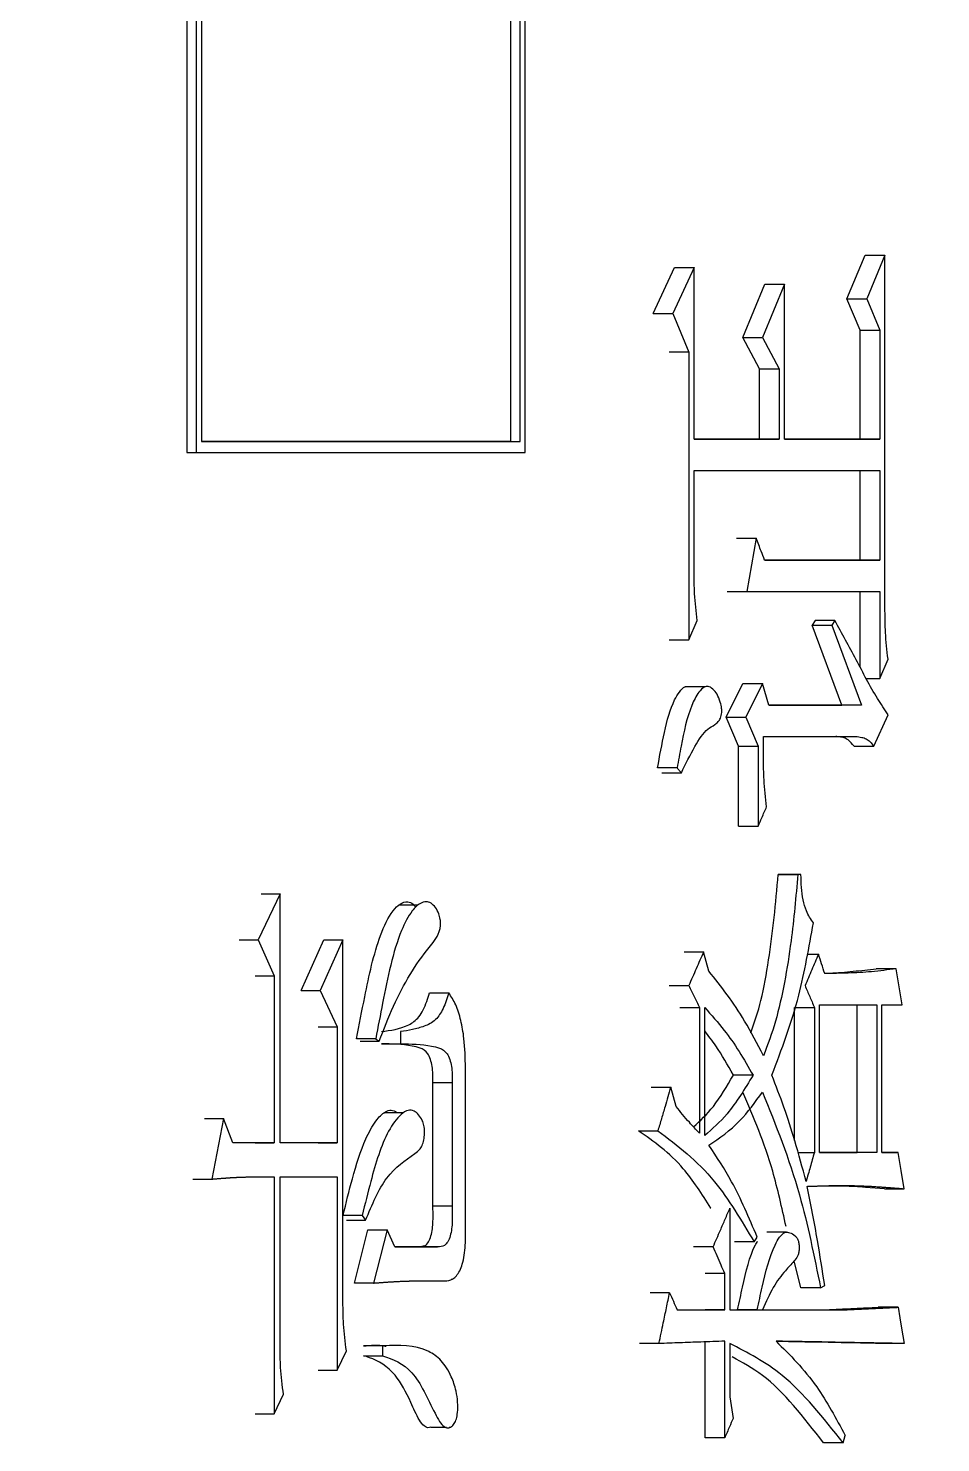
# Model space of a CAD drawing. Header units: millimetres. Extents: x 5659 to 7608, y 3628 to 5007.
# Drawn here: x 6543.89 to 6547.97, y 3838.88 to 3845.21 of the extents above; entities that cross this region are included whole.
import ezdxf

# ---------------------------------------------------------------- set-up
doc = ezdxf.new("R2010")
doc.units = ezdxf.units.MM

msp = doc.modelspace()

# ---------------------------------------------------------------- linework, layer by layer
at = {"color": 7, "linetype": 'Continuous', "lineweight": 25}
for p, q in [((6546.0927, 3843.3572), (6546.0928, 3853.4235)), ((6546.1153, 3843.3072), (6546.1154, 3853.433)), ((6546.0495, 3853.4054), (6546.0494, 3843.3572)), ((6544.6014, 3852.8001), (6544.6013, 3843.3072)), ((6544.6436, 3852.8178), (6544.6436, 3843.3072)), ((6544.6677, 3852.8278), (6544.6676, 3843.3572)), ((6547.5542, 3843.9951), (6547.636, 3844.1899)), ((6547.636, 3844.1899), (6547.7246, 3844.1899)), ((6547.7246, 3844.1899), (6547.6427, 3843.9951)), ((6547.7246, 3842.5997), (6547.7246, 3844.1899)), ((6546.6882, 3843.9302), (6546.7831, 3844.1358)), ((6546.8706, 3844.1358), (6546.7756, 3843.9302)), ((6546.8706, 3843.3677), (6546.8706, 3844.1358)), ((6547.0887, 3843.8221), (6547.1864, 3844.06)), ((6547.2744, 3844.06), (6547.1766, 3843.8221)), ((6547.2744, 3843.3677), (6547.2744, 3844.06)), ((6547.5542, 3843.9951), (6547.6427, 3843.9951)), ((6547.6134, 3843.8545), (6547.5542, 3843.9951)), ((6547.6427, 3843.9951), (6547.7019, 3843.8545)), ((6546.6882, 3843.9302), (6546.7756, 3843.9302)), ((6546.7756, 3843.9302), (6546.8469, 3843.7571)), ((6547.0887, 3843.8221), (6547.1766, 3843.8221)), ((6547.1632, 3843.6814), (6547.0887, 3843.8221)), ((6547.1766, 3843.8221), (6547.2512, 3843.6814)), ((6547.6133, 3843.3677), (6547.6134, 3843.8545)), ((6547.7019, 3843.8545), (6547.7019, 3843.3677)), ((6546.8469, 3843.7571), (6546.7595, 3843.7571)), ((6546.8469, 3843.7571), (6546.8469, 3842.4699)), ((6547.1632, 3843.6814), (6547.2512, 3843.6814)), ((6547.1632, 3843.3677), (6547.1632, 3843.6814)), ((6547.2512, 3843.6814), (6547.2512, 3843.3677)), ((6546.0494, 3843.3572), (6546.0927, 3843.3572)), ((6547.2512, 3843.3677), (6546.8706, 3843.3677)), ((6546.8706, 3843.3677), (6547.1632, 3843.3677)), ((6547.1632, 3843.3677), (6547.2512, 3843.3677)), ((6547.7019, 3843.3677), (6547.2744, 3843.3677)), ((6547.2744, 3843.3677), (6547.6133, 3843.3677)), ((6547.6133, 3843.3677), (6547.7019, 3843.3677)), ((6544.6013, 3843.3072), (6546.0721, 3843.3072)), ((6544.6013, 3843.3072), (6544.6436, 3843.3072)), ((6546.0721, 3843.3072), (6546.1153, 3843.3072)), ((6546.8706, 3843.2271), (6547.7019, 3843.2271)), ((6546.8706, 3842.7728), (6546.8706, 3843.2271)), ((6547.6133, 3842.8269), (6547.6133, 3843.2271)), ((6547.7019, 3843.2271), (6547.7019, 3842.8269)), ((6547.0607, 3842.9242), (6547.1485, 3842.9242)), ((6547.1485, 3842.9242), (6547.1064, 3842.6862)), ((6547.7019, 3842.8269), (6547.1859, 3842.8269)), ((6547.1859, 3842.8269), (6547.6133, 3842.8269)), ((6547.6133, 3842.8269), (6547.7019, 3842.8269)), ((6547.0186, 3842.6862), (6547.1064, 3842.6862)), ((6547.1064, 3842.6862), (6547.7019, 3842.6863)), ((6547.6133, 3842.3485), (6547.6133, 3842.6863)), ((6547.7019, 3842.6863), (6547.7019, 3842.2968)), ((6546.8469, 3842.4699), (6546.8848, 3842.5564)), ((6547.4125, 3842.5564), (6547.3988, 3842.5348)), ((6547.3988, 3842.5348), (6547.487, 3842.5348)), ((6547.5314, 3842.1778), (6547.3988, 3842.5348)), ((6547.5008, 3842.5564), (6547.4125, 3842.5564)), ((6547.5008, 3842.5564), (6547.487, 3842.5348)), ((6547.487, 3842.5348), (6547.6199, 3842.1778)), ((6546.7595, 3842.4699), (6546.8469, 3842.4699)), ((6547.7019, 3842.2968), (6547.7382, 3842.3834)), ((6547.0139, 3842.1237), (6547.0887, 3842.2752)), ((6547.0887, 3842.2752), (6547.1765, 3842.2752)), ((6547.1765, 3842.2752), (6547.1017, 3842.1237)), ((6547.2045, 3842.1778), (6547.1765, 3842.2752)), ((6547.6418, 3842.2968), (6547.7019, 3842.2968)), ((6546.9188, 3842.2594), (6546.8307, 3842.2594)), ((6547.6199, 3842.1778), (6547.2045, 3842.1778)), ((6547.2045, 3842.1778), (6547.5314, 3842.1778)), ((6547.6199, 3842.1778), (6547.5314, 3842.1778)), ((6547.0139, 3842.1237), (6547.1017, 3842.1237)), ((6547.07, 3841.9939), (6547.0139, 3842.1237)), ((6547.1017, 3842.1237), (6547.1578, 3841.9939)), ((6547.6746, 3841.9939), (6547.7382, 3842.1346)), ((6547.1812, 3842.0372), (6547.5925, 3842.0372)), ((6547.1812, 3841.9398), (6547.1812, 3842.0372)), ((6547.5041, 3842.0372), (6547.5925, 3842.0372)), ((6547.07, 3841.9939), (6547.1578, 3841.9939)), ((6547.07, 3841.637), (6547.07, 3841.9939)), ((6547.1578, 3841.9939), (6547.1578, 3841.637)), ((6546.7946, 3841.8966), (6546.7072, 3841.8966)), ((6546.7262, 3841.8749), (6546.8136, 3841.8749)), ((6547.07, 3841.637), (6547.1578, 3841.637)), ((6547.2466, 3841.4206), (6547.3347, 3841.4206)), ((6547.3486, 3841.4206), (6547.2605, 3841.4206)), ((6547.3486, 3841.4206), (6547.3347, 3841.4206)), ((6545.0185, 3841.334), (6544.9205, 3841.1285)), ((6545.0185, 3840.2199), (6545.0185, 3841.334)), ((6545.6348, 3841.283), (6545.5484, 3841.283)), ((6544.8356, 3841.1285), (6544.9205, 3841.1285)), ((6544.9205, 3841.1285), (6544.9927, 3840.9663)), ((6545.1126, 3840.9014), (6545.2144, 3841.1285)), ((6545.2998, 3841.1285), (6545.1979, 3840.9014)), ((6545.2144, 3841.1285), (6545.2998, 3841.1285)), ((6545.2998, 3839.5059), (6545.2998, 3841.1285)), ((6546.8257, 3841.0745), (6546.9132, 3841.0745)), ((6547.3758, 3841.0637), (6547.4272, 3841.0636)), ((6544.9077, 3840.9663), (6544.9927, 3840.9663)), ((6544.9927, 3840.9663), (6544.9927, 3840.2199)), ((6547.7745, 3840.9988), (6547.6858, 3840.9988)), ((6545.1126, 3840.9014), (6545.1979, 3840.9014)), ((6545.1979, 3840.9014), (6545.2744, 3840.7391)), ((6545.6872, 3840.8906), (6545.7732, 3840.8906)), ((6546.7594, 3840.923), (6546.8469, 3840.923)), ((6546.8943, 3840.8257), (6546.8943, 3840.2632)), ((6546.918, 3840.2524), (6546.918, 3840.8257)), ((6547.3205, 3840.231), (6547.3205, 3840.8257)), ((6547.4087, 3840.8257), (6547.4087, 3840.1766)), ((6547.4318, 3840.1766), (6547.4318, 3840.8365)), ((6547.4318, 3840.8365), (6547.6882, 3840.8365)), ((6547.5997, 3840.1766), (6547.5997, 3840.8365)), ((6547.6882, 3840.8365), (6547.6882, 3840.1766)), ((6547.711, 3840.1766), (6547.711, 3840.8365)), ((6547.711, 3840.8365), (6547.8016, 3840.8365)), ((6545.189, 3840.7391), (6545.2744, 3840.7391)), ((6545.2744, 3840.7391), (6545.2744, 3840.2199)), ((6545.5578, 3840.7175), (6545.5578, 3840.6634)), ((6545.3764, 3840.6742), (6545.4621, 3840.6742)), ((6545.4721, 3840.6634), (6545.5578, 3840.6634)), ((6545.8479, 3839.8521), (6545.8479, 3840.5552)), ((6545.7021, 3840.4903), (6545.7882, 3840.4903)), ((6545.7021, 3839.9386), (6545.7021, 3840.4903)), ((6545.7882, 3840.4903), (6545.7882, 3839.9386)), ((6546.6787, 3840.4687), (6546.766, 3840.4687)), ((6544.6804, 3840.328), (6544.7651, 3840.328)), ((6544.7651, 3840.328), (6544.7131, 3840.0576)), ((6544.8066, 3840.2199), (6544.7651, 3840.328)), ((6545.5697, 3840.3539), (6545.4834, 3840.3539)), ((6546.6214, 3840.2739), (6546.7087, 3840.2739)), ((6544.9927, 3840.2199), (6544.8066, 3840.2199)), ((6544.9077, 3840.2199), (6544.9927, 3840.2199)), ((6545.2744, 3840.2199), (6545.0185, 3840.2199)), ((6545.189, 3840.2199), (6545.2744, 3840.2199)), ((6547.3357, 3840.1766), (6547.4087, 3840.1766)), ((6547.6882, 3840.1766), (6547.4318, 3840.1766)), ((6547.4318, 3840.1766), (6547.5997, 3840.1766)), ((6547.6882, 3840.1766), (6547.5997, 3840.1766)), ((6547.7835, 3840.1766), (6547.711, 3840.1766)), ((6547.711, 3840.1766), (6547.7835, 3840.1766)), ((6544.9927, 3840.0684), (6544.9927, 3839.0083)), ((6545.0185, 3840.0684), (6545.2744, 3840.0684)), ((6545.0185, 3839.3112), (6545.0185, 3840.0684)), ((6545.2744, 3840.0684), (6545.2744, 3839.203)), ((6544.6284, 3840.0576), (6544.7131, 3840.0576)), ((6547.7219, 3840.0144), (6547.6376, 3840.0208)), ((6547.7219, 3840.0144), (6547.8107, 3840.0144)), ((6545.7021, 3839.9386), (6545.7882, 3839.9386)), ((6545.3158, 3839.8736), (6545.4014, 3839.8736)), ((6545.3861, 3839.8954), (6545.4014, 3839.8736)), ((6546.9455, 3839.9278), (6546.9435, 3839.9278)), ((6547.0312, 3839.9278), (6547.0312, 3839.4735)), ((6545.3511, 3839.5925), (6545.4117, 3839.8304)), ((6545.4117, 3839.8304), (6545.4974, 3839.8304)), ((6545.4974, 3839.8304), (6545.4368, 3839.5925)), ((6545.5327, 3839.7547), (6545.4974, 3839.8304)), ((6547.2841, 3839.8199), (6547.1956, 3839.8199)), ((6545.7233, 3839.7547), (6545.5327, 3839.7547)), ((6545.5327, 3839.7547), (6545.6373, 3839.7547)), ((6545.6373, 3839.7547), (6545.7233, 3839.7547)), ((6546.9558, 3839.7547), (6546.8682, 3839.7547)), ((6547.1391, 3839.7763), (6547.0512, 3839.7763)), ((6547.3481, 3839.5708), (6547.3188, 3839.6923)), ((6547.0076, 3839.6358), (6546.92, 3839.6358)), ((6547.0076, 3839.4735), (6547.0076, 3839.6358)), ((6545.4368, 3839.5925), (6545.3511, 3839.5925)), ((6545.7837, 3839.6102), (6545.7896, 3839.6102)), ((6547.4363, 3839.5708), (6547.3481, 3839.5708)), ((6547.4363, 3839.5708), (6547.4548, 3839.5817)), ((6546.7612, 3839.5492), (6546.6739, 3839.5492)), ((6546.7946, 3839.4735), (6547.0076, 3839.4735)), ((6546.7946, 3839.4735), (6546.92, 3839.4735)), ((6547.0076, 3839.4735), (6546.92, 3839.4735)), ((6547.0312, 3839.4735), (6547.1531, 3839.4735)), ((6547.0312, 3839.4735), (6547.0653, 3839.4735)), ((6547.1531, 3839.4735), (6547.0653, 3839.4735)), ((6547.1537, 3839.4735), (6547.4675, 3839.4735)), ((6547.1765, 3839.4735), (6547.5558, 3839.4735)), ((6547.4675, 3839.4735), (6547.5558, 3839.4735)), ((6547.7835, 3839.4843), (6547.6948, 3839.4843)), ((6545.4772, 3839.3112), (6545.3915, 3839.3112)), ((6545.4772, 3839.3112), (6545.4772, 3839.2678)), ((6546.7135, 3839.322), (6546.6262, 3839.3221)), ((6546.92, 3838.9002), (6546.92, 3839.3296)), ((6547.0076, 3838.9002), (6547.0076, 3839.3329)), ((6547.0312, 3839.322), (6547.0312, 3839.0841)), ((6547.8106, 3839.3221), (6547.7219, 3839.3221)), ((6545.2744, 3839.203), (6545.3151, 3839.2896)), ((6545.3915, 3839.2678), (6545.4772, 3839.2678)), ((6544.9927, 3839.0083), (6545.0339, 3839.0949)), ((6547.0312, 3839.0841), (6547.0453, 3838.9867)), ((6545.6935, 3838.9475), (6545.7626, 3838.9475)), ((6545.7756, 3838.9475), (6545.7801, 3838.9475)), ((6547.0076, 3838.9002), (6546.92, 3838.9002)), ((6547.5375, 3838.8785), (6547.4491, 3838.8785)), ((6547.5375, 3838.8785), (6547.5467, 3838.9109))]:
    msp.add_line(p, q, dxfattribs=at)
at = {"color": 7, "linetype": 'Continuous', "lineweight": 25, "flags": 128}
for points in [[(6546.7831, 3844.1358), (6546.8269, 3844.1358), (6546.8706, 3844.1358)], [(6547.1864, 3844.06), (6547.2304, 3844.06), (6547.2744, 3844.06)], [(6547.6134, 3843.8545), (6547.6576, 3843.8545), (6547.7019, 3843.8545)], [(6547.5861, 3841.9939), (6547.6084, 3841.9939), (6547.6308, 3841.9939), (6547.6746, 3841.9939)], [(6544.9334, 3841.334), (6544.9549, 3841.334), (6544.9867, 3841.334), (6545.0185, 3841.334)], [(6546.9369, 3840.9879), (6546.9251, 3841.0312), (6546.9132, 3841.0745)], [(6547.8016, 3840.8365), (6547.7881, 3840.9176), (6547.7745, 3840.9988)], [(6546.8068, 3840.8257), (6546.8505, 3840.8257), (6546.8943, 3840.8257)], [(6547.3205, 3840.8257), (6547.3646, 3840.8257), (6547.4087, 3840.8257)], [(6545.4469, 3840.685), (6545.4196, 3840.685), (6545.3904, 3840.685), (6545.3612, 3840.685)], [(6545.4469, 3840.685), (6545.4545, 3840.6796), (6545.4621, 3840.6742)], [(6547.1344, 3840.5228), (6547.1114, 3840.5228), (6547.0884, 3840.5228), (6547.0466, 3840.5228)], [(6546.7898, 3840.3821), (6546.7779, 3840.4254), (6546.766, 3840.4687)], [(6547.8107, 3840.0144), (6547.7971, 3840.0955), (6547.7835, 3840.1766)], [(6545.3861, 3839.8954), (6545.3539, 3839.8954), (6545.3272, 3839.8954), (6545.3006, 3839.8954)], [(6547.1391, 3839.7763), (6547.1426, 3839.7818), (6547.1479, 3839.7899), (6547.1531, 3839.798)], [(6547.7835, 3839.4843), (6547.7914, 3839.4373), (6547.7992, 3839.3903), (6547.8106, 3839.3221)], [(6545.189, 3839.203), (6545.2103, 3839.203), (6545.2317, 3839.203), (6545.253, 3839.203), (6545.2744, 3839.203)], [(6544.9077, 3839.0083), (6544.9289, 3839.0083), (6544.9502, 3839.0083), (6544.9715, 3839.0083), (6544.9927, 3839.0083)]]:
    msp.add_lwpolyline(points, dxfattribs=at)
at = {"color": 7, "linetype": 'Continuous', "lineweight": 25}
for points, knots in [([(6479.4188, 3839.9833), (6481.9791, 3840.0082), (6485.5595, 3840.043), (6490.8288, 3840.3217), (6495.2932, 3840.6571), (6500.6093, 3841.2227), (6506.1783, 3841.996), (6511.9917, 3843.0061), (6517.9629, 3844.2621), (6524.039, 3845.7728), (6530.1769, 3847.5435), (6536.3421, 3849.5777), (6542.5057, 3851.8771), (6548.6425, 3854.4424), (6554.7307, 3857.2727), (6560.7502, 3860.3665), (6566.6829, 3863.7212), (6572.512, 3867.3333), (6578.2218, 3871.1989), (6583.7974, 3875.313), (6589.2246, 3879.6702), (6594.4903, 3884.2644), (6599.5816, 3889.089), (6604.4865, 3894.1366), (6609.1934, 3899.3995), (6613.6912, 3904.8695), (6617.9694, 3910.5377), (6622.0181, 3916.395), (6625.8278, 3922.4316), (6629.3894, 3928.6375), (6632.6946, 3935.0021), (6635.7355, 3941.5147), (6638.5046, 3948.1639), (6640.995, 3954.9383), (6643.2004, 3961.826), (6645.1151, 3968.8148), (6646.7336, 3975.8924), (6648.0515, 3983.0461), (6649.0644, 3990.263), (6649.7688, 3997.5302), (6650.1616, 4004.8344), (6650.2405, 4012.1623), (6650.0035, 4019.5003), (6649.4494, 4026.835), (6648.5772, 4034.1527), (6647.3869, 4041.4397), (6645.8787, 4048.6823), (6644.0537, 4055.8669), (6641.9133, 4062.9798), (6639.4594, 4070.0073), (6636.6946, 4076.9359), (6633.6219, 4083.7522), (6630.2448, 4090.4429), (6626.5672, 4096.9947), (6622.5935, 4103.3947), (6618.3285, 4109.6301), (6613.7774, 4115.6881), (6608.9454, 4121.5564), (6603.8383, 4127.2229), (6598.4617, 4132.6754), (6593.015, 4137.723), (6587.5416, 4142.3752), (6582.0834, 4146.6447), (6576.4584, 4150.6871), (6570.677, 4154.4955), (6564.7496, 4158.0636), (6558.6871, 4161.3856), (6552.5013, 4164.4559), (6546.2047, 4167.2693), (6539.811, 4169.8213), (6533.3358, 4172.1074), (6526.7981, 4174.1236), (6520.2232, 4175.8662), (6513.6504, 4177.331), (6507.1565, 4178.5125), (6500.867, 4179.4096), (6495.3433, 4179.9931), (6490.4605, 4180.3607), (6485.6364, 4180.6004), (6479.662, 4180.7175), (6474.1452, 4180.6072), (6468.876, 4180.3354), (6464.4116, 4179.998), (6459.0955, 4179.433), (6453.5265, 4178.6595), (6447.7131, 4177.6495), (6441.7419, 4176.3935), (6435.6658, 4174.8828), (6429.5279, 4173.1121), (6423.3626, 4171.0779), (6417.1991, 4168.7785), (6411.0623, 4166.2132), (6404.9741, 4163.3829), (6398.9546, 4160.2891), (6393.0219, 4156.9344), (6387.1927, 4153.3223), (6381.483, 4149.4567), (6375.9074, 4145.3426), (6370.4801, 4140.9854), (6365.2145, 4136.3912), (6360.1231, 4131.5666), (6355.2183, 4126.519), (6350.5114, 4121.256), (6346.0136, 4115.7861), (6341.7354, 4110.1178), (6337.6867, 4104.2606), (6333.8771, 4098.224), (6330.3153, 4092.0181), (6327.0105, 4085.6533), (6323.9678, 4079.1414), (6321.2058, 4072.4899), (6318.8688, 4066.2079), (6317.5903, 4062.1027), (6317.027, 4060.2943)], [0, 0, 0, 0, 0.010207, 0.014274, 0.021037, 0.028056, 0.035587, 0.043451, 0.051578, 0.059911, 0.06841, 0.077044, 0.085791, 0.094634, 0.103558, 0.112554, 0.121612, 0.130726, 0.13989, 0.149098, 0.158347, 0.167633, 0.176954, 0.186306, 0.195688, 0.205098, 0.214535, 0.223996, 0.233481, 0.242989, 0.252518, 0.262068, 0.271639, 0.281229, 0.290838, 0.300466, 0.310113, 0.319778, 0.329461, 0.339162, 0.348881, 0.358618, 0.368373, 0.378146, 0.387938, 0.397748, 0.407578, 0.417427, 0.427296, 0.437185, 0.447097, 0.457031, 0.466988, 0.47697, 0.486979, 0.497016, 0.507082, 0.517181, 0.527315, 0.537488, 0.547704, 0.556915, 0.566123, 0.575327, 0.584526, 0.593719, 0.602905, 0.612082, 0.621247, 0.630396, 0.639524, 0.64862, 0.657668, 0.666638, 0.675463, 0.683979, 0.691963, 0.697606, 0.703501, 0.71122, 0.721427, 0.725494, 0.732257, 0.739276, 0.746807, 0.754671, 0.762798, 0.771131, 0.77963, 0.788264, 0.797011, 0.805853, 0.814778, 0.823774, 0.832832, 0.841946, 0.85111, 0.860318, 0.869567, 0.878853, 0.888174, 0.897526, 0.906908, 0.916318, 0.925755, 0.935216, 0.944701, 0.954208, 0.963738, 0.973288, 0.982858, 0.992449, 1, 1, 1, 1]), ([(6544.6676, 3843.3572), (6544.8184, 3843.3572), (6545.1199, 3843.3572), (6545.5961, 3843.3572), (6545.9163, 3843.3572), (6546.0927, 3843.3572)], [0, 0, 0, 0, 0.309921, 0.619841, 1, 1, 1, 1]), ([(6546.0494, 3843.3572), (6545.9337, 3843.3572), (6545.7022, 3843.3572), (6545.2451, 3843.3572), (6544.8958, 3843.3572), (6544.6676, 3843.3572)], [0, 0, 0, 0, 0.257589, 0.515179, 1, 1, 1, 1]), ([(6544.6436, 3843.3072), (6544.7945, 3843.3072), (6545.0963, 3843.3072), (6545.5885, 3843.3072), (6545.9238, 3843.3072), (6546.1153, 3843.3072)], [0, 0, 0, 0, 0.300081, 0.600162, 1, 1, 1, 1]), ([(6547.1859, 3842.8269), (6547.1809, 3842.8399), (6547.1722, 3842.8626), (6547.1597, 3842.895), (6547.1522, 3842.9145), (6547.1485, 3842.9242)], [0, 0, 0, 0, 0.400149, 0.700074, 1, 1, 1, 1]), ([(6546.8848, 3842.5564), (6546.8801, 3842.5962), (6546.8717, 3842.6673), (6546.8709, 3842.7405), (6546.8706, 3842.7728)], [0, 0, 0, 0, 0.558835, 1, 1, 1, 1]), ([(6547.7382, 3842.3834), (6547.7337, 3842.4231), (6547.7256, 3842.4943), (6547.7249, 3842.5674), (6547.7246, 3842.5997)], [0, 0, 0, 0, 0.558835, 1, 1, 1, 1]), ([(6547.7382, 3842.1346), (6547.7222, 3842.1586), (6547.6723, 3842.2337), (6547.5959, 3842.3818), (6547.5325, 3842.4982), (6547.5008, 3842.5564)], [0, 0, 0, 0, 0.190523, 0.595111, 1, 1, 1, 1]), ([(6546.7072, 3841.8966), (6546.7168, 3841.9499), (6546.7359, 3842.0569), (6546.7684, 3842.1784), (6546.8044, 3842.2364), (6546.8211, 3842.2582), (6546.8304, 3842.2591), (6546.8307, 3842.2591)], [0, 0, 0, 0, 0.373793, 0.750671, 0.873294, 0.996622, 1, 1, 1, 1]), ([(6546.8136, 3841.8749), (6546.8333, 3841.9148), (6546.8694, 3841.9878), (6546.9196, 3842.0677), (6546.9583, 3842.0862), (6546.9775, 3842.1014), (6546.9874, 3842.1159), (6546.9929, 3842.1307), (6546.995, 3842.1462), (6546.9937, 3842.1672), (6546.9873, 3842.1961), (6546.9743, 3842.2282), (6546.9548, 3842.2513), (6546.9347, 3842.2639), (6546.9125, 3842.2591), (6546.8862, 3842.2315), (6546.8449, 3842.1503), (6546.8175, 3842.0264), (6546.8004, 3841.9293), (6546.7946, 3841.8966)], [0, 0, 0, 0, 0.149443, 0.274042, 0.333076, 0.362754, 0.385188, 0.398021, 0.410985, 0.42602, 0.45239, 0.493257, 0.533496, 0.57286, 0.60517, 0.651682, 0.729284, 0.908686, 1, 1, 1, 1]), ([(6547.5861, 3841.9939), (6547.5775, 3842.0045), (6547.5635, 3842.0218), (6547.5415, 3842.0316), (6547.5228, 3842.0363), (6547.5103, 3842.0369), (6547.5041, 3842.0372)], [0, 0, 0, 0, 0.3429, 0.5628483, 0.7813893, 1, 1, 1, 1]), ([(6547.5925, 3842.0372), (6547.6022, 3842.0366), (6547.6182, 3842.0357), (6547.6401, 3842.0274), (6547.6584, 3842.0156), (6547.6692, 3842.0012), (6547.6746, 3841.9939)], [0, 0, 0, 0, 0.337489, 0.556536, 0.776867, 1, 1, 1, 1]), ([(6546.7946, 3841.8966), (6546.7978, 3841.893), (6546.8041, 3841.8858), (6546.8105, 3841.8785), (6546.8136, 3841.8749)], [0, 0, 0, 0, 0.5, 1, 1, 1, 1]), ([(6547.1952, 3841.7235), (6547.1906, 3841.7633), (6547.1823, 3841.8344), (6547.1815, 3841.9076), (6547.1812, 3841.9398)], [0, 0, 0, 0, 0.5588391, 1, 1, 1, 1]), ([(6547.1578, 3841.637), (6547.1632, 3841.6493), (6547.1721, 3841.6699), (6547.1845, 3841.6988), (6547.1917, 3841.7153), (6547.1952, 3841.7235)], [0, 0, 0, 0, 0.42835, 0.71417, 1, 1, 1, 1]), ([(6547.1251, 3840.7122), (6547.1411, 3840.7592), (6547.1752, 3840.8593), (6547.2051, 3841.038), (6547.2305, 3841.2265), (6547.2412, 3841.3558), (6547.2466, 3841.4206)], [0, 0, 0, 0, 0.22676, 0.482834, 0.740928, 1, 1, 1, 1]), ([(6547.3347, 3841.4206), (6547.3259, 3841.3207), (6547.3115, 3841.1566), (6547.2764, 3840.9372), (6547.2379, 3840.7602), (6547.2, 3840.6594), (6547.1812, 3840.6094)], [0, 0, 0, 0, 0.344082, 0.565383, 0.784584, 1, 1, 1, 1]), ([(6547.2605, 3841.4206), (6547.2589, 3841.4206), (6547.2563, 3841.4206), (6547.2527, 3841.4206), (6547.2497, 3841.4206), (6547.2476, 3841.4206), (6547.2466, 3841.4206)], [0, 0, 0, 0, 0.34, 0.56, 0.78, 1, 1, 1, 1]), ([(6547.4041, 3841.2043), (6547.3929, 3841.2205), (6547.3742, 3841.2475), (6547.3578, 3841.306), (6547.3497, 3841.3619), (6547.349, 3841.401), (6547.3486, 3841.4206)], [0, 0, 0, 0, 0.328373, 0.548346, 0.773134, 1, 1, 1, 1]), ([(6545.3612, 3840.685), (6545.373, 3840.7477), (6545.4028, 3840.9063), (6545.4477, 3841.112), (6545.5101, 3841.2458), (6545.5548, 3841.2918), (6545.5861, 3841.3006), (6545.6106, 3841.2935), (6545.6207, 3841.2795), (6545.624, 3841.2749)], [0, 0, 0, 0, 0.230113, 0.582915, 0.761626, 0.839199, 0.91746, 0.972398, 1, 1, 1, 1]), ([(6545.4621, 3840.6741), (6545.4828, 3840.7277), (6545.5455, 3840.8898), (6545.6403, 3841.0432), (6545.7224, 3841.1374), (6545.7356, 3841.1823), (6545.7371, 3841.2015), (6545.7351, 3841.2227), (6545.7279, 3841.2486), (6545.714, 3841.275), (6545.6942, 3841.2938), (6545.6708, 3841.3001), (6545.641, 3841.2917), (6545.6011, 3841.2522), (6545.5313, 3841.1151), (6545.4885, 3840.9052), (6545.4568, 3840.7388), (6545.4469, 3840.6852), (6545.4469, 3840.685)], [0, 0, 0, 0, 0.116248, 0.351545, 0.417546, 0.429975, 0.440278, 0.450547, 0.466965, 0.490882, 0.515264, 0.540739, 0.570383, 0.616277, 0.689853, 0.900941, 0.999644, 1, 1, 1, 1]), ([(6547.2185, 3840.5228), (6547.2623, 3840.6378), (6547.3413, 3840.8449), (6547.3848, 3841.0936), (6547.4041, 3841.2043)], [0, 0, 0, 0, 0.554843, 1, 1, 1, 1]), ([(6546.9132, 3841.0745), (6546.9022, 3841.0492), (6546.8801, 3840.9987), (6546.8579, 3840.9483), (6546.8469, 3840.923)], [0, 0, 0, 0, 0.499999, 1, 1, 1, 1]), ([(6547.4272, 3841.0636), (6547.4172, 3841.0402), (6547.3972, 3840.9933), (6547.3771, 3840.9465), (6547.3671, 3840.923)], [0, 0, 0, 0, 0.499999, 1, 1, 1, 1]), ([(6547.4548, 3840.9771), (6547.4502, 3840.9915), (6547.441, 3841.0204), (6547.4318, 3841.0492), (6547.4272, 3841.0636)], [0, 0, 0, 0, 0.499999, 1, 1, 1, 1]), ([(6547.1812, 3840.6094), (6547.1535, 3840.6624), (6547.1024, 3840.7605), (6547.0194, 3840.8839), (6546.9644, 3840.9532), (6546.9369, 3840.9879)], [0, 0, 0, 0, 0.370244, 0.684379, 1, 1, 1, 1]), ([(6547.4543, 3840.9788), (6547.4623, 3840.9789), (6547.5052, 3840.9795), (6547.5824, 3840.9868), (6547.6514, 3840.9948), (6547.6858, 3840.9988)], [0, 0, 0, 0, 0.102506, 0.551171, 1, 1, 1, 1]), ([(6547.7745, 3840.9988), (6547.7378, 3840.9937), (6547.6666, 3840.9839), (6547.56, 3840.9786), (6547.4899, 3840.9776), (6547.4548, 3840.9771)], [0, 0, 0, 0, 0.347124, 0.673492, 1, 1, 1, 1]), ([(6545.4721, 3840.7175), (6545.5131, 3840.7227), (6545.5706, 3840.7301), (6545.6419, 3840.7774), (6545.6708, 3840.837), (6545.6832, 3840.8777), (6545.6872, 3840.8906)], [0, 0, 0, 0, 0.501394, 0.702631, 0.905702, 1, 1, 1, 1]), ([(6545.7732, 3840.8906), (6545.7656, 3840.8663), (6545.7505, 3840.8185), (6545.7125, 3840.7622), (6545.6635, 3840.7404), (6545.611, 3840.7251), (6545.5756, 3840.72), (6545.5578, 3840.7175)], [0, 0, 0, 0, 0.1777081, 0.35, 0.5672223, 0.7837017, 1, 1, 1, 1]), ([(6545.8479, 3840.5552), (6545.8469, 3840.5996), (6545.8452, 3840.6724), (6545.8287, 3840.768), (6545.8063, 3840.8401), (6545.7841, 3840.8739), (6545.7732, 3840.8906)], [0, 0, 0, 0, 0.347259, 0.569852, 0.787887, 1, 1, 1, 1]), ([(6546.8469, 3840.923), (6546.8548, 3840.9068), (6546.8706, 3840.8743), (6546.8864, 3840.8419), (6546.8943, 3840.8257)], [0, 0, 0, 0, 0.499999, 1, 1, 1, 1]), ([(6547.3671, 3840.923), (6547.3741, 3840.9068), (6547.3879, 3840.8743), (6547.4018, 3840.8419), (6547.4087, 3840.8257)], [0, 0, 0, 0, 0.499998, 1, 1, 1, 1]), ([(6546.918, 3840.8257), (6546.9476, 3840.7923), (6547.0008, 3840.7325), (6547.073, 3840.6304), (6547.1139, 3840.5588), (6547.1344, 3840.5228)], [0, 0, 0, 0, 0.385333, 0.691671, 1, 1, 1, 1]), ([(6547.0466, 3840.5228), (6547.021, 3840.568), (6546.9803, 3840.6399), (6546.9348, 3840.6989), (6546.918, 3840.7208)], [0, 0, 0, 0, 0.628454, 1, 1, 1, 1]), ([(6545.7021, 3840.4903), (6545.7024, 3840.5146), (6545.7029, 3840.562), (6545.6814, 3840.6261), (6545.6457, 3840.6454), (6545.5767, 3840.6605), (6545.5184, 3840.6621), (6545.4721, 3840.6634)], [0, 0, 0, 0, 0.130352, 0.254709, 0.382976, 0.510106, 1, 1, 1, 1]), ([(6545.5578, 3840.6634), (6545.6042, 3840.6621), (6545.6626, 3840.6605), (6545.7317, 3840.6454), (6545.7675, 3840.6262), (6545.789, 3840.562), (6545.7885, 3840.5146), (6545.7882, 3840.4903)], [0, 0, 0, 0, 0.490042, 0.617207, 0.745492, 0.869777, 1, 1, 1, 1]), ([(6546.8682, 3840.2914), (6546.8985, 3840.3194), (6546.9633, 3840.3793), (6547.0177, 3840.4729), (6547.0466, 3840.5228)], [0, 0, 0, 0, 0.467546, 1, 1, 1, 1]), ([(6547.1344, 3840.5228), (6547.097, 3840.461), (6547.0307, 3840.3512), (6546.9522, 3840.2824), (6546.918, 3840.2524)], [0, 0, 0, 0, 0.563444, 1, 1, 1, 1]), ([(6547.3717, 3840.0468), (6547.3554, 3840.1078), (6547.3248, 3840.2217), (6547.2736, 3840.381), (6547.2369, 3840.4755), (6547.2185, 3840.5228)], [0, 0, 0, 0, 0.365229, 0.6817828, 1, 1, 1, 1]), ([(6546.766, 3840.4687), (6546.7575, 3840.4399), (6546.7438, 3840.393), (6546.7247, 3840.3281), (6546.714, 3840.292), (6546.7087, 3840.2739)], [0, 0, 0, 0, 0.4440621, 0.722031, 1, 1, 1, 1]), ([(6546.9369, 3840.2091), (6546.9843, 3840.2413), (6547.0695, 3840.2993), (6547.1436, 3840.4017), (6547.1765, 3840.4471)], [0, 0, 0, 0, 0.556662, 1, 1, 1, 1]), ([(6547.2819, 3839.8453), (6547.2634, 3839.9296), (6547.2149, 3840.1513), (6547.1369, 3840.3339), (6547.0886, 3840.4471)], [0, 0, 0, 0, 0.3803, 1, 1, 1, 1]), ([(6547.1765, 3840.4471), (6547.236, 3840.2993), (6547.3432, 3840.0333), (6547.4077, 3839.7132), (6547.4363, 3839.5708)], [0, 0, 0, 0, 0.555385, 1, 1, 1, 1]), ([(6546.8943, 3840.2632), (6546.8793, 3840.2791), (6546.8541, 3840.3057), (6546.8195, 3840.3463), (6546.7997, 3840.3702), (6546.7898, 3840.3821)], [0, 0, 0, 0, 0.425102, 0.712508, 1, 1, 1, 1]), ([(6545.3006, 3839.8954), (6545.314, 3839.9503), (6545.3432, 3840.0692), (6545.3888, 3840.2178), (6545.4423, 3840.3161), (6545.4824, 3840.3571), (6545.5158, 3840.3701), (6545.5327, 3840.3607), (6545.5412, 3840.356)], [0, 0, 0, 0, 0.257863, 0.558231, 0.726196, 0.856576, 0.928062, 1, 1, 1, 1]), ([(6545.4014, 3839.8736), (6545.4305, 3839.9434), (6545.4892, 3840.0842), (6545.587, 3840.1455), (6545.6428, 3840.1876), (6545.6569, 3840.2124), (6545.6636, 3840.2392), (6545.6659, 3840.2688), (6545.6629, 3840.2975), (6545.6535, 3840.3247), (6545.6384, 3840.3472), (6545.617, 3840.365), (6545.5893, 3840.3683), (6545.5486, 3840.3409), (6545.4819, 3840.2483), (6545.4312, 3840.0785), (6545.3986, 3839.9461), (6545.3861, 3839.8954)], [0, 0, 0, 0, 0.175531, 0.354652, 0.388166, 0.407747, 0.427401, 0.446675, 0.466945, 0.484382, 0.511375, 0.539761, 0.574487, 0.616877, 0.705288, 0.887114, 1, 1, 1, 1]), ([(6546.9455, 3839.9278), (6546.9056, 3839.9905), (6546.8084, 3840.1436), (6546.6908, 3840.2255), (6546.6214, 3840.2739)], [0, 0, 0, 0, 0.409774, 1, 1, 1, 1]), ([(6546.7087, 3840.2739), (6546.7963, 3840.208), (6546.9539, 3840.0892), (6547.0821, 3839.8726), (6547.1391, 3839.7763)], [0, 0, 0, 0, 0.555743, 1, 1, 1, 1]), ([(6547.1531, 3839.798), (6547.1165, 3839.884), (6547.0514, 3840.0367), (6546.9717, 3840.1567), (6546.9369, 3840.2091)], [0, 0, 0, 0, 0.56336, 1, 1, 1, 1]), ([(6547.4087, 3840.1766), (6547.4025, 3840.155), (6547.3902, 3840.1117), (6547.3779, 3840.0685), (6547.3717, 3840.0468)], [0, 0, 0, 0, 0.499999, 1, 1, 1, 1]), ([(6544.7131, 3840.0576), (6544.7148, 3840.0577), (6544.7182, 3840.058), (6544.7233, 3840.0584), (6544.7284, 3840.0589), (6544.7336, 3840.0593), (6544.7378, 3840.0596), (6544.7421, 3840.06), (6544.7464, 3840.0603), (6544.7515, 3840.0607), (6544.7558, 3840.0611), (6544.76, 3840.0614), (6544.7643, 3840.0617), (6544.7694, 3840.0621), (6544.7737, 3840.0624), (6544.7779, 3840.0627), (6544.7822, 3840.063), (6544.7865, 3840.0633), (6544.7907, 3840.0636), (6544.795, 3840.0639), (6544.8001, 3840.0642), (6544.8043, 3840.0645), (6544.8086, 3840.0647), (6544.8129, 3840.0649), (6544.8171, 3840.0652), (6544.8214, 3840.0654), (6544.8256, 3840.0656), (6544.8307, 3840.0658), (6544.835, 3840.066), (6544.8393, 3840.0662), (6544.8435, 3840.0663), (6544.8478, 3840.0665), (6544.852, 3840.0666), (6544.8563, 3840.0668), (6544.8614, 3840.0669), (6544.8656, 3840.0671), (6544.8699, 3840.0672), (6544.8741, 3840.0673), (6544.8784, 3840.0674), (6544.8826, 3840.0675), (6544.8869, 3840.0676), (6544.8911, 3840.0677), (6544.8954, 3840.0677), (6544.8996, 3840.0678), (6544.9047, 3840.0679), (6544.9089, 3840.0679), (6544.9132, 3840.068), (6544.9174, 3840.068), (6544.9217, 3840.0681), (6544.9259, 3840.0681), (6544.9301, 3840.0682), (6544.9352, 3840.0682), (6544.9395, 3840.0682), (6544.9437, 3840.0683), (6544.9479, 3840.0683), (6544.9522, 3840.0683), (6544.9564, 3840.0683), (6544.9607, 3840.0683), (6544.9657, 3840.0684), (6544.97, 3840.0684), (6544.9742, 3840.0684), (6544.9784, 3840.0684), (6544.9827, 3840.0684), (6544.9874, 3840.0684), (6544.9905, 3840.0684), (6544.9927, 3840.0684)], [0, 0, 0, 0, 0.018243, 0.036487, 0.05473, 0.072974, 0.091217, 0.100339, 0.118582, 0.136826, 0.155069, 0.164191, 0.182434, 0.200678, 0.218921, 0.228043, 0.246286, 0.26453, 0.273652, 0.291895, 0.310138, 0.328382, 0.337504, 0.355747, 0.37399, 0.383112, 0.401356, 0.419599, 0.437843, 0.446964, 0.465208, 0.483451, 0.492573, 0.510816, 0.52906, 0.547303, 0.556425, 0.574668, 0.592912, 0.602033, 0.620277, 0.63852, 0.647642, 0.665886, 0.684129, 0.702372, 0.711494, 0.729738, 0.747981, 0.757103, 0.775346, 0.79359, 0.811833, 0.820955, 0.839198, 0.857442, 0.866563, 0.884807, 0.90305, 0.921294, 0.930415, 0.948659, 0.966902, 0.976024, 1, 1, 1, 1]), ([(6547.3764, 3840.0252), (6547.3784, 3840.0253), (6547.3814, 3840.0254), (6547.3854, 3840.0255), (6547.3884, 3840.0256), (6547.3914, 3840.0257), (6547.3944, 3840.0258), (6547.3984, 3840.026), (6547.4024, 3840.0261), (6547.4064, 3840.0262), (6547.4094, 3840.0264), (6547.4124, 3840.0265), (6547.4154, 3840.0266), (6547.4194, 3840.0267), (6547.4234, 3840.0268), (6547.4274, 3840.027), (6547.4304, 3840.027), (6547.4333, 3840.0271), (6547.4363, 3840.0272), (6547.4393, 3840.0273), (6547.4423, 3840.0274), (6547.4463, 3840.0275), (6547.4503, 3840.0277), (6547.4543, 3840.0278), (6547.4583, 3840.0279), (6547.4633, 3840.028), (6547.4693, 3840.0281), (6547.4752, 3840.0283), (6547.4812, 3840.0284), (6547.4892, 3840.0286), (6547.4971, 3840.0287), (6547.5051, 3840.0288), (6547.5111, 3840.0289), (6547.517, 3840.029), (6547.523, 3840.029), (6547.529, 3840.029), (6547.5369, 3840.0291), (6547.5449, 3840.029), (6547.5528, 3840.029), (6547.5587, 3840.0289), (6547.5647, 3840.0289), (6547.5706, 3840.0288), (6547.5766, 3840.0287), (6547.5845, 3840.0285), (6547.5924, 3840.0283), (6547.6004, 3840.0281), (6547.6063, 3840.0279), (6547.6122, 3840.0277), (6547.6182, 3840.0274), (6547.6241, 3840.0272), (6547.632, 3840.0269), (6547.6399, 3840.0265), (6547.6478, 3840.0261), (6547.6537, 3840.0258), (6547.6596, 3840.0255), (6547.6656, 3840.0251), (6547.6715, 3840.0248), (6547.6794, 3840.0243), (6547.6872, 3840.0238), (6547.6951, 3840.0233), (6547.701, 3840.0229), (6547.7069, 3840.0225), (6547.7128, 3840.0221), (6547.7187, 3840.0216), (6547.7246, 3840.0212), (6547.7325, 3840.0206), (6547.7403, 3840.02), (6547.7482, 3840.0194), (6547.7541, 3840.019), (6547.76, 3840.0185), (6547.7659, 3840.018), (6547.7737, 3840.0174), (6547.7815, 3840.0168), (6547.7894, 3840.0161), (6547.7952, 3840.0156), (6547.8023, 3840.0151), (6547.8075, 3840.0146), (6547.8107, 3840.0144)], [0, 0, 0, 0, 0.013675, 0.020513, 0.02735, 0.034188, 0.041025, 0.047863, 0.061538, 0.068375, 0.075213, 0.082051, 0.088888, 0.095726, 0.109401, 0.116238, 0.123076, 0.129913, 0.136751, 0.143588, 0.150426, 0.157263, 0.170939, 0.177776, 0.184614, 0.198289, 0.211964, 0.225639, 0.239314, 0.252989, 0.280339, 0.294014, 0.307689, 0.321365, 0.33504, 0.348715, 0.36239, 0.38974, 0.403415, 0.41709, 0.430765, 0.44444, 0.458115, 0.471791, 0.499141, 0.512816, 0.526491, 0.540166, 0.553841, 0.567516, 0.581191, 0.608541, 0.622217, 0.635892, 0.649567, 0.663242, 0.676917, 0.690592, 0.717942, 0.731617, 0.745292, 0.758967, 0.772642, 0.786318, 0.799993, 0.813668, 0.841018, 0.854693, 0.868368, 0.882043, 0.895718, 0.909393, 0.936743, 0.950419, 0.964094, 0.977769, 1, 1, 1, 1]), ([(6547.4548, 3839.5817), (6547.4445, 3839.6489), (6547.4279, 3839.7576), (6547.4008, 3839.9048), (6547.3845, 3839.985), (6547.3764, 3840.0252)], [0, 0, 0, 0, 0.447142, 0.723428, 1, 1, 1, 1]), ([(6547.4406, 3840.0274), (6547.4683, 3840.0278), (6547.5084, 3840.0284), (6547.5856, 3840.0259), (6547.621, 3840.0239), (6547.6347, 3840.0231), (6547.6396, 3840.0227), (6547.6389, 3840.0228), (6547.6388, 3840.0228)], [0, 0, 0, 0, 0.525395, 0.761068, 0.896543, 0.966679, 0.996284, 1, 1, 1, 1]), ([(6545.6529, 3839.7579), (6545.6579, 3839.7582), (6545.6686, 3839.7587), (6545.6833, 3839.7758), (6545.698, 3839.8116), (6545.7043, 3839.87), (6545.7028, 3839.9157), (6545.7021, 3839.9386)], [0, 0, 0, 0, 0.123833, 0.265729, 0.412685, 0.704407, 1, 1, 1, 1]), ([(6545.7882, 3839.9386), (6545.7889, 3839.9156), (6545.7904, 3839.87), (6545.7841, 3839.8118), (6545.7694, 3839.7755), (6545.7498, 3839.7546), (6545.7337, 3839.7547), (6545.7233, 3839.7547)], [0, 0, 0, 0, 0.261231, 0.519065, 0.649006, 0.774533, 1, 1, 1, 1]), ([(6546.9558, 3839.7547), (6546.9667, 3839.7797), (6546.9847, 3839.821), (6547.0098, 3839.8787), (6547.0241, 3839.9115), (6547.0312, 3839.9278)], [0, 0, 0, 0, 0.432645, 0.716322, 1, 1, 1, 1]), ([(6545.7383, 3839.6033), (6545.7501, 3839.6022), (6545.7739, 3839.6), (6545.8095, 3839.6204), (6545.8382, 3839.6781), (6545.8495, 3839.762), (6545.8484, 3839.8219), (6545.8479, 3839.8521)], [0, 0, 0, 0, 0.177715, 0.356357, 0.541048, 0.768767, 1, 1, 1, 1]), ([(6547.1531, 3839.4735), (6547.1604, 3839.5072), (6547.1822, 3839.6086), (6547.212, 3839.7265), (6547.2519, 3839.7995), (6547.2752, 3839.8223), (6547.2999, 3839.8186), (6547.3185, 3839.8093), (6547.3311, 3839.7944), (6547.3375, 3839.7799), (6547.3408, 3839.7626), (6547.3413, 3839.744), (6547.3389, 3839.7264), (6547.3313, 3839.7063), (6547.3104, 3839.6822), (6547.2728, 3839.6421), (6547.2223, 3839.5767), (6547.1919, 3839.5083), (6547.1765, 3839.4735)], [0, 0, 0, 0, 0.104454, 0.314535, 0.36541, 0.416687, 0.46169, 0.509284, 0.529555, 0.546771, 0.564035, 0.580952, 0.598427, 0.614259, 0.652193, 0.737824, 0.866635, 1, 1, 1, 1]), ([(6547.0076, 3839.6358), (6547.0022, 3839.6482), (6546.9909, 3839.6743), (6546.9736, 3839.714), (6546.9617, 3839.7412), (6546.9558, 3839.7547)], [0, 0, 0, 0, 0.314654, 0.657326, 1, 1, 1, 1]), ([(6547.0653, 3839.4735), (6547.0726, 3839.507), (6547.0946, 3839.6079), (6547.1204, 3839.7222), (6547.1514, 3839.7745), (6547.1548, 3839.7802)], [0, 0, 0, 0, 0.307292, 0.925328, 1, 1, 1, 1]), ([(6545.4368, 3839.5925), (6545.4386, 3839.5926), (6545.4422, 3839.5929), (6545.4475, 3839.5933), (6545.4529, 3839.5937), (6545.4583, 3839.5941), (6545.4637, 3839.5945), (6545.4682, 3839.5948), (6545.4727, 3839.5952), (6545.4772, 3839.5955), (6545.4826, 3839.5959), (6545.4879, 3839.5962), (6545.4924, 3839.5966), (6545.4969, 3839.5969), (6545.5014, 3839.5972), (6545.5059, 3839.5975), (6545.5104, 3839.5978), (6545.5148, 3839.5981), (6545.5202, 3839.5984), (6545.5256, 3839.5987), (6545.5301, 3839.599), (6545.5345, 3839.5992), (6545.539, 3839.5995), (6545.5444, 3839.5998), (6545.5489, 3839.6), (6545.5551, 3839.6003), (6545.5614, 3839.6006), (6545.5686, 3839.6009), (6545.573, 3839.601), (6545.5775, 3839.6012), (6545.582, 3839.6014), (6545.5864, 3839.6015), (6545.5909, 3839.6016), (6545.5954, 3839.6018), (6545.6007, 3839.6019), (6545.6061, 3839.6021), (6545.6106, 3839.6022), (6545.615, 3839.6023), (6545.6195, 3839.6024), (6545.6248, 3839.6025), (6545.6293, 3839.6025), (6545.6338, 3839.6026), (6545.6382, 3839.6027), (6545.6436, 3839.6028), (6545.648, 3839.6028), (6545.6525, 3839.6029), (6545.6569, 3839.6029), (6545.6623, 3839.603), (6545.6667, 3839.603), (6545.6712, 3839.6031), (6545.6757, 3839.6031), (6545.681, 3839.6031), (6545.6854, 3839.6031), (6545.6899, 3839.6032), (6545.6943, 3839.6032), (6545.6997, 3839.6032), (6545.7041, 3839.6032), (6545.7086, 3839.6032), (6545.713, 3839.6032), (6545.7184, 3839.6033), (6545.7228, 3839.6033), (6545.7272, 3839.6033), (6545.7321, 3839.6033), (6545.7361, 3839.6033), (6545.7383, 3839.6033)], [0, 0, 0, 0, 0.017781, 0.035561, 0.053342, 0.071122, 0.088903, 0.106683, 0.115574, 0.133354, 0.151135, 0.168916, 0.186696, 0.195586, 0.213367, 0.231148, 0.240038, 0.257818, 0.275599, 0.29338, 0.31116, 0.320051, 0.337831, 0.355612, 0.373392, 0.382283, 0.417844, 0.435624, 0.453405, 0.462295, 0.480076, 0.497857, 0.506747, 0.524527, 0.542308, 0.560089, 0.577869, 0.586759, 0.60454, 0.622321, 0.640101, 0.648992, 0.666772, 0.684553, 0.702333, 0.711224, 0.729004, 0.746785, 0.764565, 0.773456, 0.791236, 0.809017, 0.826797, 0.835688, 0.853468, 0.871249, 0.889029, 0.89792, 0.9157, 0.933481, 0.951262, 0.960152, 0.977932, 1, 1, 1, 1]), ([(6545.3151, 3839.2896), (6545.31, 3839.3293), (6545.301, 3839.4005), (6545.3002, 3839.4736), (6545.2998, 3839.5059)], [0, 0, 0, 0, 0.558835, 1, 1, 1, 1]), ([(6546.7135, 3839.322), (6546.72, 3839.353), (6546.7312, 3839.4063), (6546.7471, 3839.482), (6546.7565, 3839.5268), (6546.7612, 3839.5492)], [0, 0, 0, 0, 0.4083, 0.70415, 1, 1, 1, 1]), ([(6546.7612, 3839.5492), (6546.7668, 3839.5366), (6546.7779, 3839.5114), (6546.789, 3839.4861), (6546.7946, 3839.4735)], [0, 0, 0, 0, 0.500001, 1, 1, 1, 1]), ([(6547.4675, 3839.4735), (6547.4929, 3839.4747), (6547.5436, 3839.4771), (6547.6194, 3839.4807), (6547.6697, 3839.4831), (6547.6948, 3839.4843)], [0, 0, 0, 0, 0.333311, 0.666655, 1, 1, 1, 1]), ([(6547.5558, 3839.4735), (6547.5574, 3839.4736), (6547.5606, 3839.4737), (6547.5654, 3839.474), (6547.5693, 3839.4741), (6547.5733, 3839.4743), (6547.5765, 3839.4745), (6547.5797, 3839.4746), (6547.5828, 3839.4748), (6547.5868, 3839.475), (6547.5908, 3839.4752), (6547.5947, 3839.4753), (6547.5979, 3839.4755), (6547.6019, 3839.4757), (6547.6058, 3839.4759), (6547.6106, 3839.4761), (6547.6153, 3839.4763), (6547.6193, 3839.4765), (6547.6232, 3839.4767), (6547.6272, 3839.4769), (6547.6335, 3839.4772), (6547.6391, 3839.4775), (6547.6446, 3839.4777), (6547.6485, 3839.4779), (6547.6549, 3839.4782), (6547.6612, 3839.4785), (6547.6675, 3839.4788), (6547.6722, 3839.479), (6547.6762, 3839.4792), (6547.6801, 3839.4794), (6547.6841, 3839.4796), (6547.6904, 3839.4799), (6547.6959, 3839.4802), (6547.7014, 3839.4804), (6547.7046, 3839.4806), (6547.7085, 3839.4808), (6547.7117, 3839.4809), (6547.7156, 3839.4811), (6547.7188, 3839.4812), (6547.7227, 3839.4814), (6547.7258, 3839.4816), (6547.7298, 3839.4818), (6547.7329, 3839.4819), (6547.7369, 3839.4821), (6547.74, 3839.4823), (6547.7439, 3839.4824), (6547.7471, 3839.4826), (6547.751, 3839.4828), (6547.7542, 3839.4829), (6547.7581, 3839.4831), (6547.7612, 3839.4833), (6547.7652, 3839.4835), (6547.7683, 3839.4836), (6547.7722, 3839.4838), (6547.7754, 3839.4839), (6547.7794, 3839.4841), (6547.7818, 3839.4842), (6547.7835, 3839.4843)], [0, 0, 0, 0, 0.020805, 0.04161, 0.062415, 0.072817, 0.093622, 0.104024, 0.114427, 0.135232, 0.156036, 0.166439, 0.187244, 0.197646, 0.218451, 0.239256, 0.260061, 0.280866, 0.291268, 0.312073, 0.332878, 0.374488, 0.38489, 0.405695, 0.4265, 0.468109, 0.488914, 0.509719, 0.530524, 0.540926, 0.561731, 0.582536, 0.624146, 0.634548, 0.655353, 0.665756, 0.686561, 0.696963, 0.717768, 0.72817, 0.748975, 0.759378, 0.780182, 0.790585, 0.81139, 0.821792, 0.842597, 0.852999, 0.873804, 0.884207, 0.905012, 0.915414, 0.936219, 0.946621, 0.967426, 0.977829, 1, 1, 1, 1]), ([(6545.0339, 3839.0949), (6545.0288, 3839.1346), (6545.0196, 3839.2058), (6545.0188, 3839.2789), (6545.0185, 3839.3112)], [0, 0, 0, 0, 0.558835, 1, 1, 1, 1]), ([(6545.3915, 3839.3112), (6545.4242, 3839.3145), (6545.4581, 3839.3179), (6545.4914, 3839.3104), (6545.4926, 3839.3102)], [0, 0, 0, 0, 0.963669, 1, 1, 1, 1]), ([(6545.4772, 3839.2678), (6545.5234, 3839.2512), (6545.6168, 3839.2176), (6545.6854, 3839.0603), (6545.7304, 3838.974), (6545.7499, 3838.9501), (6545.7689, 3838.9434), (6545.7849, 3838.9486), (6545.7985, 3838.9623), (6545.8082, 3838.9844), (6545.8137, 3839.0185), (6545.8138, 3839.0617), (6545.8058, 3839.1186), (6545.7821, 3839.1859), (6545.7405, 3839.2515), (6545.6388, 3839.3195), (6545.548, 3839.3148), (6545.4789, 3839.3113), (6545.4772, 3839.3112)], [0, 0, 0, 0, 0.166517, 0.336736, 0.370754, 0.398968, 0.419707, 0.44043, 0.457693, 0.475082, 0.493885, 0.523597, 0.555079, 0.603262, 0.6747, 0.747935, 0.993843, 1, 1, 1, 1]), ([(6547.0076, 3839.3329), (6546.972, 3839.3315), (6546.9055, 3839.3291), (6546.8074, 3839.3255), (6546.7448, 3839.3232), (6546.7135, 3839.322)], [0, 0, 0, 0, 0.365313, 0.682655, 1, 1, 1, 1]), ([(6547.5375, 3838.8785), (6547.4488, 3838.9899), (6547.2911, 3839.1879), (6547.1103, 3839.2812), (6547.0312, 3839.322)], [0, 0, 0, 0, 0.562636, 1, 1, 1, 1]), ([(6547.8106, 3839.3221), (6547.7751, 3839.3227), (6547.663, 3839.3248), (6547.4725, 3839.3284), (6547.3156, 3839.3314), (6547.2371, 3839.3329)], [0, 0, 0, 0, 0.188404, 0.594194, 1, 1, 1, 1]), ([(6547.2371, 3839.3328), (6547.2999, 3839.2708), (6547.4127, 3839.1593), (6547.5055, 3838.9873), (6547.5467, 3838.9109)], [0, 0, 0, 0, 0.556097, 1, 1, 1, 1]), ([(6547.7219, 3839.3221), (6547.6864, 3839.3228), (6547.5744, 3839.3249), (6547.4137, 3839.3281), (6547.287, 3839.3304), (6547.2385, 3839.3312)], [0, 0, 0, 0, 0.22316, 0.703037, 1, 1, 1, 1]), ([(6545.6935, 3838.9479), (6545.689, 3838.9466), (6545.6788, 3838.9435), (6545.6603, 3838.9533), (6545.6332, 3838.9906), (6545.596, 3839.0783), (6545.5302, 3839.2041), (6545.4495, 3839.2493), (6545.4004, 3839.2649), (6545.3915, 3839.2678)], [0, 0, 0, 0, 0.03863, 0.087354, 0.158017, 0.316578, 0.581064, 0.923841, 1, 1, 1, 1]), ([(6547.4491, 3838.8785), (6547.3611, 3838.9924), (6547.2334, 3839.1576), (6547.0867, 3839.2374), (6547.0411, 3839.2622)], [0, 0, 0, 0, 0.689129, 1, 1, 1, 1]), ([(6547.0453, 3838.9867), (6547.0399, 3838.9744), (6547.031, 3838.9538), (6547.0184, 3838.9249), (6547.0112, 3838.9084), (6547.0076, 3838.9002)], [0, 0, 0, 0, 0.428361, 0.714181, 1, 1, 1, 1])]:
    msp.add_open_spline(points, degree=3, knots=knots, dxfattribs=at)

doc.saveas('drawing.dxf')
